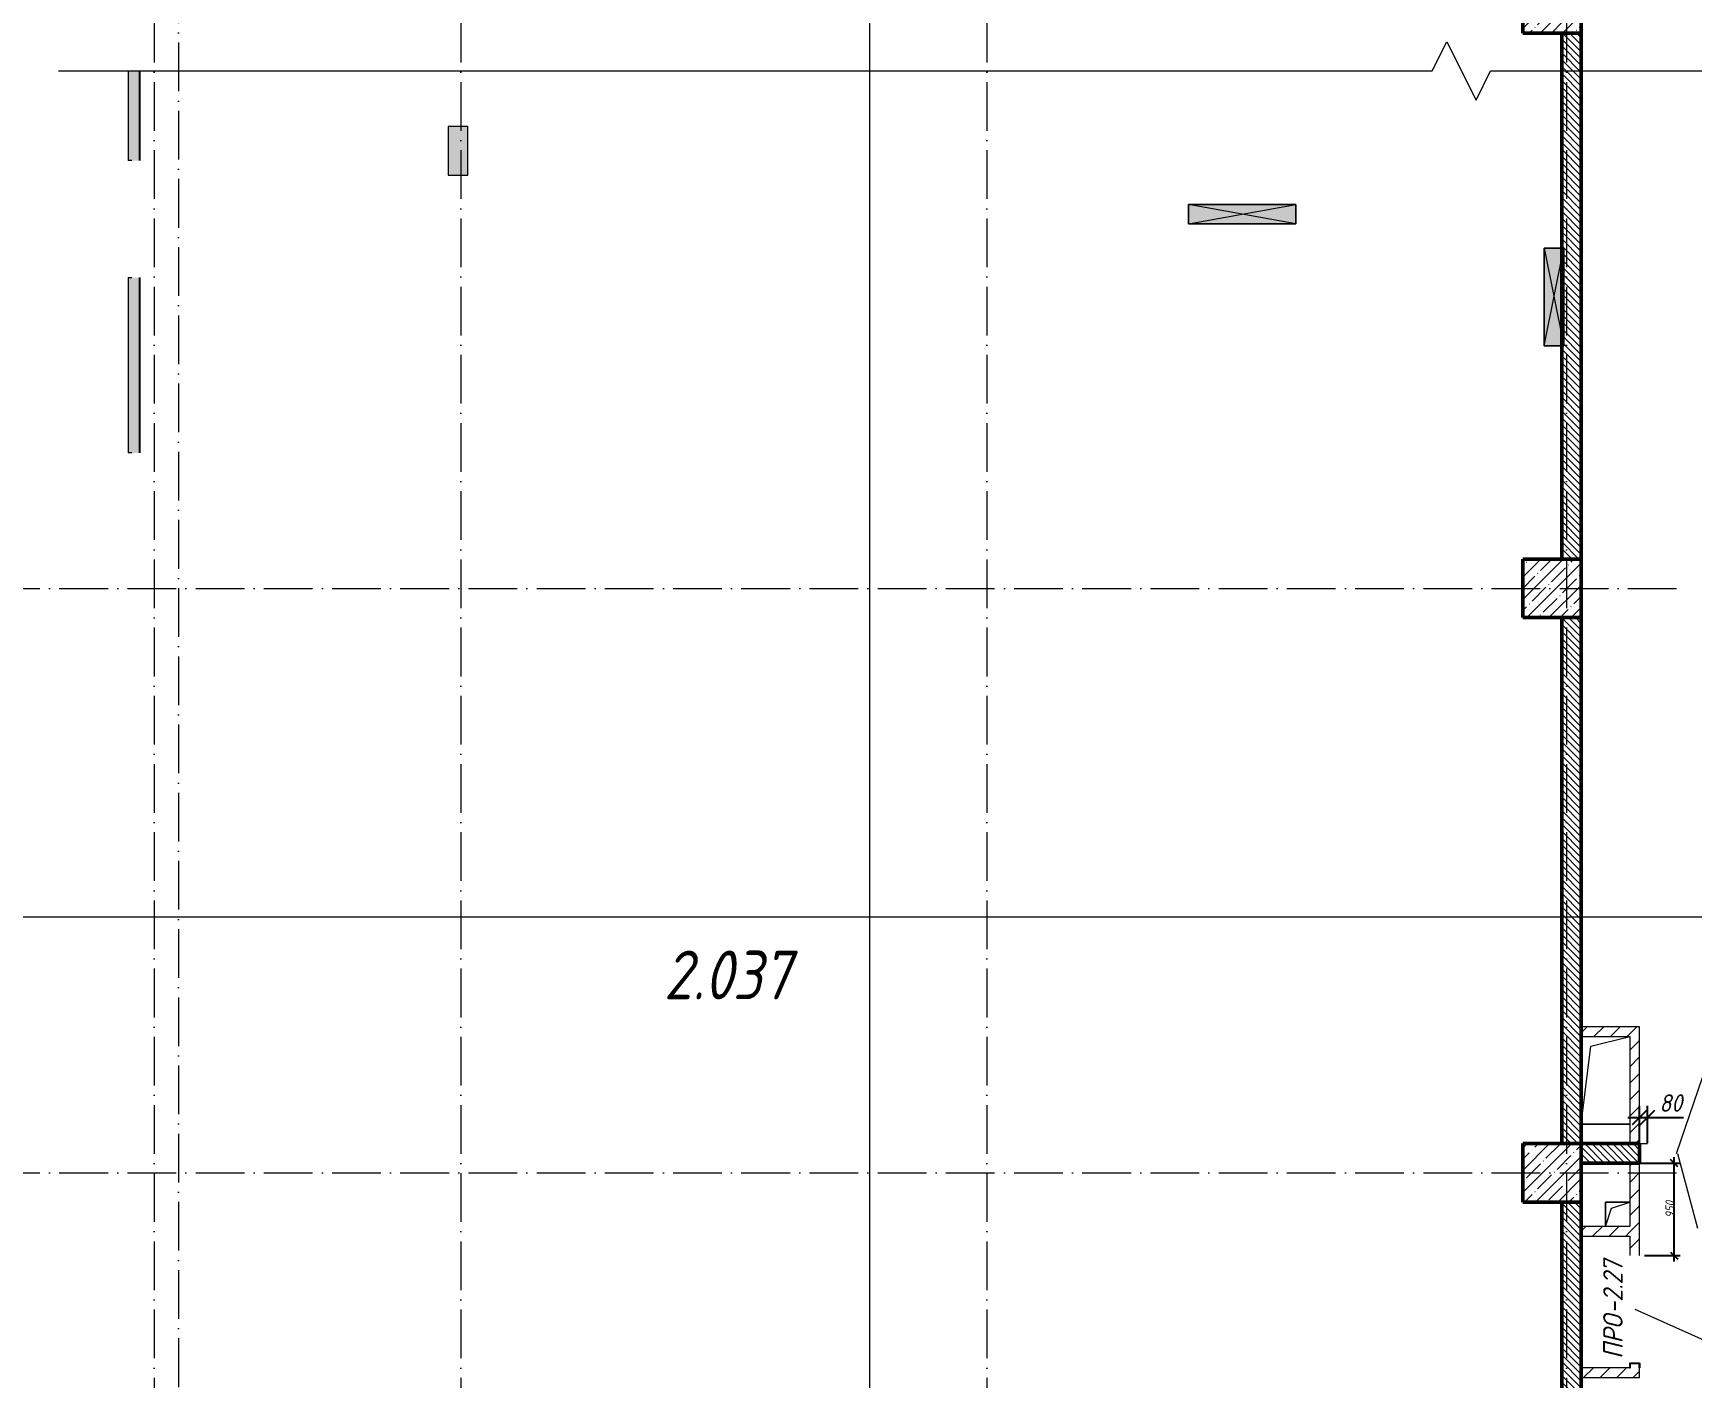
# Model space of a CAD drawing. Header units: millimetres. Extents: x -401725 to 250493, y 305116 to 802890.
# Drawn here: x 57700 to 74727, y 333120 to 346924 of the extents above; entities that cross this region are included whole.
import ezdxf

# ---------------------------------------------------------------- set-up
doc = ezdxf.new("R2010")
doc.units = ezdxf.units.MM
doc.linetypes.add('50_200_ШТРИХ_1Т_ш5_п1_п1_', pattern=[700, 500, -100, 0, -100])
for name, color, linetype, lineweight in [('A-____-____-DIMS', 7, 'Continuous', 9), ('A-DETL-GENF-OTLN', 7, 'Continuous', 9), ('A-FLOR-____-OTLN', 7, 'Continuous', 9), ('A-GENM-____-IDEN', 7, 'Continuous', 9), ('A-GENM-____-MCUT', 7, 'Continuous', 25), ('A-GENM-____-OTLN', 7, 'Continuous', 9), ('A-GENM-____-OTLN-1', 7, 'Continuous', 25), ('A-GLAZ-____-IDEN', 7, 'Continuous', 9), ('A-GLAZ-____-OTLN', 7, 'Continuous', 9), ('A-WALL-____-MCUT-2', 7, 'Continuous', 50), ('A-WALL-____-PATT-1', 7, 'Continuous', 9), ('A-WALL-FNSH-MCUT-1', 7, 'Continuous', 9), ('I-WALL-____-OTLN', 7, 'Continuous', 9), ('S-COLS-____-MCUT', 7, 'Continuous', 50), ('S-COLS-____-OTLN', 7, 'Continuous', 9), ('S-GRID-____-OTLN-1', 7, '50_200_ШТРИХ_1Т_ш5_п1_п1_', 9), ('Марки помещений', 7, 'Continuous', 9)]:
    doc.layers.add(name, color=color, linetype=linetype, lineweight=lineweight)
doc.layers.add('A-GLAZ-____-OTLN-1', color=7, linetype='Continuous', lineweight=9, true_color=0xc0c0c0)
doc.layers.add('G-____-____-SYMB-1', color=9, linetype='Continuous', lineweight=9, true_color=0x808080)
doc.styles.add('ISOCPEUR_I_10', font='isocpeui.ttf', dxfattribs={"width": 0.9, "height": 180})
doc.styles.add('ISOCPEUR_I_3', font='isocpeui.ttf', dxfattribs={"width": 0.85, "height": 2.2})
doc.styles.add('ISOCPEUR_I_7', font='isocpeui.ttf', dxfattribs={"width": 0.9, "height": 90})
doc.styles.add('ISOCPEUR_I_9', font='isocpeui.ttf', dxfattribs={"width": 0.9, "height": 250})
doc.dimstyles.new('ISO-1_8_0_9К_СРЕДНИЙ_Кладочные_2', dxfattribs={"dimscale": 304.8, "dimtxt": 89.638306, "dimasz": 0.246063, "dimexe": 0.19685, "dimexo": 0, "dimgap": 0, "dimtad": 1, "dimdec": 3, "dimrnd": 0.001, "dimdsep": 46, "dimtxsty": 'ISOCPEUR_I_7', "dimblk1": 'OBLIQUE', "dimblk2": 'OBLIQUE', "dimsah": 1, "dimcen": 0.09, "dimdle": 0.19685, "dimazin": 0, "dimtfac": 1, "dimtdec": 4, "dimtix": 1, "dimtmove": 1, "dimatfit": 3, "dimfxl": 1, "dimtvp": 1, "dimtolj": 1, "dimtzin": 0, "dimarcsym": 2})
doc.dimstyles.new('ISO-1_8_0_9К_СРЕДНИЙ_Кладочные_3', dxfattribs={"dimscale": 304.8, "dimtxt": 179.276612, "dimasz": 0.492126, "dimexe": 0.393701, "dimexo": 0, "dimgap": 0, "dimtad": 1, "dimdec": 3, "dimrnd": 0.001, "dimdsep": 46, "dimtxsty": 'ISOCPEUR_I_10', "dimblk1": 'OBLIQUE', "dimblk2": 'OBLIQUE', "dimsah": 1, "dimcen": 0.09, "dimdle": 0.393701, "dimazin": 0, "dimtfac": 1, "dimtdec": 4, "dimtix": 1, "dimtmove": 0, "dimatfit": 3, "dimfxl": 1, "dimtvp": 1, "dimtolj": 1, "dimtzin": 0, "dimarcsym": 2})
pattern_1 = [(135, (-15659.08, 310542.9), (-35.35534, -35.35534), [])]
pattern_2 = [(45, (-15659.08, 310542.9), (-84.85281, 84.85281), [])]

# ---------------------------------------------------------------- blocks, each defined once
blk = doc.blocks.new('BSC_Колонна _Прямоугольная - 600х600-26981669-АР1_План отверстий 2 этажа в осях 1-64_А-ГГ')
at = {"layer": 'S-COLS-____-OTLN'}
h = blk.add_hatch(dxfattribs=at)
h.set_pattern_fill('FP_41', color=256, style=0, pattern_type=2)
h.set_pattern_definition([(45, (-88950, -36681.04), (-114.04925, 114.04925), []), (45, (-88835.95, -36681.04), (-114.04925, 114.04925), [201.613, -40.323, 3.353, -36.97])])
h.paths.add_polyline_path([(-300, -300), (300, -300), (300, 300), (-300, 300)], flags=0)
at = {"layer": 'S-COLS-____-MCUT'}
for p, q in [((300, 300), (-300, 300)), ((-300, 300), (-300, -300)), ((300, -300), (300, 300)), ((-300, -300), (300, -300))]:
    blk.add_line(p, q, dxfattribs=at)
blk = doc.blocks.new('BSC_Колонна _Прямоугольная - 600х600-V13-АР1_План отверстий 2 этажа в осях 1-64_А-ГГ')
at = {"layer": 'S-COLS-____-OTLN'}
h = blk.add_hatch(dxfattribs=at)
h.set_pattern_fill('FP_42', color=256, style=0, pattern_type=2)
h.set_pattern_definition([(45, (-88950, -30681.04), (-114.04925, 114.04925), []), (45, (-88835.95, -30681.04), (-114.04925, 114.04925), [201.613, -40.323, 3.353, -36.97])])
h.paths.add_polyline_path([(-300, -300), (300, -300), (300, 300), (-300, 300)], flags=0)
at = {"layer": 'S-COLS-____-MCUT'}
for p, q in [((300, 300), (-300, 300)), ((-300, 300), (-300, -300)), ((300, -300), (300, 300)), ((-300, -300), (300, -300))]:
    blk.add_line(p, q, dxfattribs=at)
blk = doc.blocks.new('BSC_Колонна _Прямоугольная - 600х600-V14-АР1_План отверстий 2 этажа в осях 1-64_А-ГГ')
at = {"layer": 'S-COLS-____-OTLN'}
h = blk.add_hatch(dxfattribs=at)
h.set_pattern_fill('FP_43', color=256, style=0, pattern_type=2)
h.set_pattern_definition([(45, (-88950, -24681.04), (-114.04925, 114.04925), []), (45, (-88835.95, -24681.04), (-114.04925, 114.04925), [201.613, -40.323, 3.353, -36.97])])
h.paths.add_polyline_path([(-300, -300), (300, -300), (300, 300), (-300, 300), (-300, 135)], flags=0)
at = {"layer": 'S-COLS-____-MCUT'}
for p, q in [((300, 300), (-300, 300)), ((-300, 300), (-300, -300)), ((300, -300), (300, 300)), ((-300, -300), (300, -300))]:
    blk.add_line(p, q, dxfattribs=at)
blk = doc.blocks.new('AR_Отверстие Ниша - Лючок-32401976-АР1_План отверстий 2 этажа в осях 1-64_А-ГГ')
at = {"layer": 'A-GLAZ-____-OTLN'}
blk.add_hatch(color=256, dxfattribs=at).paths.add_polyline_path([(250, -100), (250, 100), (-250, 100), (-250, -100)], flags=0)
for p, q in [((250, 100), (-250, 100)), ((-250, 100), (-250, -100)), ((250, -100), (250, 100)), ((-250, -100), (250, -100))]:
    blk.add_line(p, q, dxfattribs=at)
blk = doc.blocks.new('AR_Отверстие прямоугольное _в плите_ - AR_Отверстие прямоугольное _в плите_-30552785-АР1_План отверстий 2 этажа в осях 1-64_А-ГГ')
at = {"layer": 'A-GENM-____-OTLN'}
for p, q in [((-250, -450), (-150, 350)), ((-150, 350), (250, 450)), ((-250, -450), (250, -450))]:
    blk.add_line(p, q, dxfattribs=at)
blk = doc.blocks.new('AR_Отверстие прямоугольное _в плите_ - AR_Отверстие прямоугольное _в плите_-V176-АР1_План отверстий 2 этажа в осях 1-64_А-ГГ')
at = {"layer": 'A-GENM-____-OTLN'}
for p, q in [((125, 125), (-125, 125)), ((-125, 125), (-125, -125)), ((-125, -125), (-63, 63)), ((-63, 63), (125, 125))]:
    blk.add_line(p, q, dxfattribs=at)
blk = doc.blocks.new('Отлив_СКБ - Отлив витража_120_НВФ-V197-АР1_План отверстий 2 этажа в осях 1-64_А-ГГ')
at = {"layer": 'A-GLAZ-____-OTLN-1'}
for points in [[(0, 2), (920, 2), (920, 120), (0, 120), (0, 63)], [(0, 0), (920, 0), (920, 2), (0, 2)]]:
    blk.add_hatch(color=256, dxfattribs=at).paths.add_polyline_path(points, flags=0)
at = {"layer": 'A-GLAZ-____-OTLN'}
for p, q in [((0, 83), (0, 120)), ((920, 120), (0, 120)), ((0, 2), (920, 2)), ((920, 0), (0, 0))]:
    blk.add_line(p, q, dxfattribs=at)
blk = doc.blocks.new('Отлив_СКБ - Отлив витража_120_НВФ-31885689-АР1_План отверстий 2 этажа в осях 1-64_А-ГГ')
at = {"layer": 'A-GLAZ-____-OTLN-1'}
for points in [[(1800, 2), (1800, 120), (0, 120), (0, 2), (1103, 2)], [(1103, 0), (1800, 0), (1800, 2), (0, 2), (0, 0)]]:
    blk.add_hatch(color=256, dxfattribs=at).paths.add_polyline_path(points, flags=0)
at = {"layer": 'A-GLAZ-____-OTLN'}
for p, q in [((0, 83), (0, 120)), ((1800, 120), (0, 120)), ((0, 2), (1800, 2)), ((1800, 120), (1800, 83)), ((1800, 0), (0, 0))]:
    blk.add_line(p, q, dxfattribs=at)
blk = doc.blocks.new('AR_Отверстие прямоугольное _в стене__БезПР - AR_Отверстие прямоугольное _в стене__БезПР-36789323-АР1_План отверстий 2 этажа в осях 1-64_А-ГГ')
at = {"layer": 'A-GLAZ-____-OTLN'}
blk.add_hatch(color=256, dxfattribs=at).paths.add_polyline_path([(-500, -100), (500, -100), (500, 100), (-500, 100)], flags=0)
at = {"layer": 'A-DETL-GENF-OTLN'}
for p, q in [((-500, -100), (-500, 100)), ((-500, 100), (500, 100)), ((500, 100), (-500, -100)), ((-500, 100), (500, -100)), ((500, 100), (-500, 100)), ((-500, 100), (-500, -100)), ((500, 100), (500, -100)), ((500, -100), (500, 100)), ((500, -100), (-500, -100)), ((-500, -100), (500, -100))]:
    blk.add_line(p, q, dxfattribs=at)
at = {"layer": 'A-GLAZ-____-OTLN'}
blk.add_line((500, 100), (-500, 100), dxfattribs=at)
blk = doc.blocks.new('AR_Отверстие прямоугольное _в стене__БезПР - AR_Отверстие прямоугольное _в стене__БезПР-36789527-АР1_План отверстий 2 этажа в осях 1-64_А-ГГ')
at = {"layer": 'A-GLAZ-____-OTLN'}
blk.add_hatch(color=256, dxfattribs=at).paths.add_polyline_path([(-550, 100), (-550, -100), (550, -100), (550, 100)], flags=0)
at = {"layer": 'A-DETL-GENF-OTLN'}
for p, q in [((-550, -100), (-550, 100)), ((-550, 100), (550, 100)), ((550, 100), (-550, -100)), ((-550, 100), (550, -100)), ((550, 100), (-550, 100)), ((-550, 100), (-550, -100)), ((550, 100), (550, -100)), ((550, -100), (550, 100)), ((550, -100), (-550, -100)), ((-550, -100), (550, -100))]:
    blk.add_line(p, q, dxfattribs=at)
at = {"layer": 'A-GLAZ-____-OTLN'}
blk.add_line((550, 100), (-550, 100), dxfattribs=at)
blk = doc.blocks.new('154_Фахверк_СКБ_Швеллер - Тип_100_3960_зеркало-V199-АР1_План отверстий 2 этажа в осях 1-64_А-ГГ')
at = {"layer": 'A-GENM-____-MCUT'}
for p, q in [((175, 50), (125, 50)), ((128, 47), (175, 47)), ((128, -47), (128, 47)), ((175, 47), (175, 50)), ((125, -50), (175, -50)), ((175, -47), (128, -47)), ((175, -50), (175, -47))]:
    blk.add_line(p, q, dxfattribs=at)
blk = doc.blocks.new('DET_L_Линия разрыва - М100-27490010-АР1_План отверстий 2 этажа в осях 1-64_А-ГГ')
at = {"layer": 'A-DETL-GENF-OTLN'}
for p, q in [((14250, 300), (14100, 0)), ((14550, -300), (14250, 300)), ((14100, 0), (0, 0)), ((14700, 0), (14550, -300)), ((28800, 0), (14700, 0))]:
    blk.add_line(p, q, dxfattribs=at)
blk = doc.blocks.new('_Oblique')
at = {"color": 0, "linetype": 'ByBlock', "lineweight": -2}
blk.add_line((-0.5, -0.5), (0.5, 0.5), dxfattribs=at)
blk = doc.blocks.new('*D9271')
at = {"layer": 'A-____-____-DIMS', "color": 0, "lineweight": -2, "transparency": 16777216}
for p, q in [((74191, 335324), (74606, 335324)), ((74546, 334314), (74546, 335384)), ((74241, 334374), (74606, 334374))]:
    blk.add_line(p, q, dxfattribs=at)
at = {"layer": 'Defpoints', "color": 0, "transparency": 16777216}
for p in [(74191, 335324), (74546, 335324), (74241, 334374)]:
    blk.add_point(p, dxfattribs=at)
at = {"layer": 'A-____-____-DIMS', "color": 0, "lineweight": -2, "transparency": 16777216, "xscale": 75, "yscale": 75, "zscale": 75}
for p, rotation in [((74546, 335324), 90), ((74546, 334374), 270)]:
    blk.add_blockref('_Oblique', p, dxfattribs=dict(at, rotation=rotation))
at = {"layer": 'A-____-____-DIMS', "color": 0, "transparency": 16777216, "insert": (74501, 334849), "char_height": 90, "width": 409.58, "attachment_point": 5, "rotation": 90, "style": 'ISOCPEUR_I_7'}
blk.add_mtext('\\A1;950', dxfattribs=at)
blk = doc.blocks.new('*D9223')
at = {"layer": 'A-____-____-DIMS', "color": 0, "lineweight": -2, "transparency": 16777216}
for p, q in [((74071, 335791), (74271, 335791)), ((74191, 335524), (74191, 335911)), ((74271, 335530), (74271, 335911)), ((74271, 335791), (74640, 335791))]:
    blk.add_line(p, q, dxfattribs=at)
at = {"layer": 'Defpoints', "color": 0, "transparency": 16777216}
for p in [(74271, 335791), (74191, 335524), (74271, 335530)]:
    blk.add_point(p, dxfattribs=at)
at = {"layer": 'A-____-____-DIMS', "color": 0, "lineweight": -2, "transparency": 16777216, "xscale": 150, "yscale": 150, "zscale": 150, "rotation": 180}
blk.add_blockref('_Oblique', (74191, 335791), dxfattribs=at)
at = {"layer": 'A-____-____-DIMS', "color": 0, "lineweight": -2, "transparency": 16777216, "xscale": 150, "yscale": 150, "zscale": 150}
blk.add_blockref('_Oblique', (74271, 335791), dxfattribs=at)
at = {"layer": 'A-____-____-DIMS', "color": 0, "transparency": 16777216, "insert": (74394, 336031), "char_height": 180, "width": 273.05, "attachment_point": 1, "line_spacing_factor": 1.149209, "style": 'ISOCPEUR_I_10'}
blk.add_mtext('\\A1;80', dxfattribs=at)

msp = doc.modelspace()

# ---------------------------------------------------------------- hatches: boundary and pattern name
at = {"layer": 'A-WALL-____-PATT-1'}
h = msp.add_hatch(dxfattribs=at)
h.set_pattern_fill('FP_6', color=256, style=0, pattern_type=2)
h.set_pattern_definition(pattern_1)
h.paths.add_polyline_path([(73590.9187, 341523.9433), (73590.9187, 346923.9433), (73390.9187, 346923.9433), (73390.9187, 341523.9433)], flags=0)
h = msp.add_hatch(dxfattribs=at)
h.set_pattern_fill('FP_6', color=256, style=0, pattern_type=2)
h.set_pattern_definition(pattern_1)
h.paths.add_polyline_path([(73590.9187, 335523.9433), (73590.9187, 340923.9433), (73390.9187, 340923.9433), (73390.9187, 335523.9433)], flags=0)
h = msp.add_hatch(dxfattribs=at)
h.set_pattern_fill('FP_4', color=256, style=0, pattern_type=2)
h.set_pattern_definition(pattern_2)
h.paths.add_polyline_path([(74090.9187, 336623.9433), (74190.9187, 336623.9433), (74190.9187, 336723.9433), (73590.9187, 336723.9433), (73590.9187, 336623.9433)], flags=0)
h = msp.add_hatch(dxfattribs=at)
h.set_pattern_fill('FP_4', color=256, style=0, pattern_type=2)
h.set_pattern_definition(pattern_2)
h.paths.add_polyline_path([(74190.9187, 335523.9433), (74190.9187, 336623.9433), (74090.9187, 336623.9433), (74090.9187, 335523.9433)], flags=0)
h = msp.add_hatch(dxfattribs=at)
h.set_pattern_fill('FP_6', color=256, style=0, pattern_type=2)
h.set_pattern_definition(pattern_1)
h.paths.add_polyline_path([(74190.9187, 335323.9433), (74190.9187, 335523.9433), (73590.9187, 335523.9433), (73590.9187, 335323.9433)], flags=0)
h = msp.add_hatch(dxfattribs=at)
h.set_pattern_fill('FP_4', color=256, style=0, pattern_type=2)
h.set_pattern_definition(pattern_2)
h.paths.add_polyline_path([(74093.9187, 333223.9433), (74187.9187, 333223.9433), (74187.4372, 333270.9433), (74093.9187, 333270.9433)], flags=0)
h.paths.add_polyline_path([(74090.9187, 334373.9433), (74190.9187, 334373.9433), (74190.9187, 335323.9433), (74090.9187, 335323.9433), (74090.9187, 334573.9433)], flags=0)
h = msp.add_hatch(dxfattribs=at)
h.set_pattern_fill('FP_6', color=256, style=0, pattern_type=2)
h.set_pattern_definition(pattern_1)
h.paths.add_polyline_path([(73590.9187, 329523.9433), (73590.9187, 334923.9433), (73390.9187, 334923.9433), (73390.9187, 329523.9433)], flags=0)
h = msp.add_hatch(dxfattribs=at)
h.set_pattern_fill('FP_4', color=256, style=0, pattern_type=2)
h.set_pattern_definition(pattern_2)
h.paths.add_polyline_path([(74090.9187, 334573.9433), (74090.9187, 334673.9433), (73590.9187, 334673.9433), (73590.9187, 334573.9433)], flags=0)
h = msp.add_hatch(dxfattribs=at)
h.set_pattern_fill('FP_4', color=256, style=0, pattern_type=2)
h.set_pattern_definition(pattern_2)
h.paths.add_polyline_path([(74190.9187, 333123.9433), (74190.9187, 333223.9433), (73590.9187, 333223.9433), (73590.9187, 333123.9433), (74093.9187, 333123.9433)], flags=0)

# ---------------------------------------------------------------- linework, layer by layer
at = {"layer": 'A-FLOR-____-OTLN'}
for p, q in [((74090.9187, 335723.9433), (73590.9187, 335723.9433)), ((73840.9187, 334923.9433), (74090.9187, 334923.9433)), ((73840.9187, 334673.9433), (73840.9187, 334923.9433))]:
    msp.add_line(p, q, dxfattribs=at)
at = {"layer": 'A-GENM-____-IDEN'}
msp.add_line((74579.0465, 335423.9433), (74786.3727, 334655.79), dxfattribs=at)
at = {"layer": 'A-GLAZ-____-IDEN'}
for p, q in [((74570.9187, 335423.9433), (74839.4268, 336213.0739)), ((74140.9187, 333823.9433), (74854.9952, 333505.6421))]:
    msp.add_line(p, q, dxfattribs=at)
at = {"layer": 'A-WALL-____-MCUT-2'}
for p, q in [((73390.9187, 346923.9433), (73390.9187, 341523.9433)), ((73590.9187, 341523.9433), (73590.9187, 346923.9433)), ((73390.9187, 340923.9433), (73390.9187, 335523.9433)), ((73590.9187, 335523.9433), (73590.9187, 340923.9433)), ((74190.9187, 335523.9433), (73590.9187, 335523.9433)), ((74190.9187, 335323.9433), (74190.9187, 335523.9433)), ((73590.9187, 335323.9433), (74190.9187, 335323.9433)), ((73390.9187, 334923.9433), (73390.9187, 329523.9433)), ((73590.9187, 329523.9433), (73590.9187, 334923.9433))]:
    msp.add_line(p, q, dxfattribs=at)
at = {"layer": 'A-WALL-FNSH-MCUT-1'}
for p, q in [((74190.9187, 336723.9433), (73590.9187, 336723.9433)), ((73590.9187, 336723.9433), (73590.9187, 336623.9433)), ((73590.9187, 336623.9433), (74090.9187, 336623.9433)), ((74090.9187, 336623.9433), (74090.9187, 335523.9433)), ((74190.9187, 335523.9433), (74190.9187, 336723.9433)), ((74090.9187, 335523.9433), (74190.9187, 335523.9433)), ((74090.9187, 335323.9433), (74090.9187, 334673.9433)), ((74190.9187, 334373.9433), (74190.9187, 335323.9433)), ((74090.9187, 334673.9433), (73590.9187, 334673.9433)), ((73590.9187, 334673.9433), (73590.9187, 334573.9433)), ((73590.9187, 334573.9433), (74090.9187, 334573.9433)), ((74090.9187, 334573.9433), (74090.9187, 334373.9433)), ((74090.9187, 333223.9433), (73590.9187, 333223.9433)), ((73590.9187, 333223.9433), (73590.9187, 333123.9433)), ((74190.9187, 333123.9433), (74190.9187, 333223.9433)), ((73590.9187, 333123.9433), (74190.9187, 333123.9433))]:
    msp.add_line(p, q, dxfattribs=at)
at = {"layer": 'G-____-____-SYMB-1'}
for p, q in [((66283.9165, 355949.2275), (66283.9165, 305754.4434)), ((-20585.1016, 337853.9433), (88489.9911, 337853.9433))]:
    msp.add_line(p, q, dxfattribs=at)
at = {"layer": 'I-WALL-____-OTLN'}
for p, q in [((74190.9187, 335523.9433), (74270.9187, 335523.9433)), ((74270.9187, 335323.9433), (74190.9187, 335323.9433))]:
    msp.add_line(p, q, dxfattribs=at)
at = {"layer": 'S-GRID-____-OTLN-1'}
for p, q in [((58940.9187, 360423.8609), (58940.9187, 321873.9433)), ((62090.9187, 360423.8609), (62090.9187, 319112.8009)), ((67490.9187, 360423.8609), (67490.9187, 322365.6356)), ((73440.9187, 360423.8609), (73440.9187, 306060.2949)), ((59190.9187, 360129.0144), (59190.9187, 321873.9433)), ((51667.6891, 341223.9433), (74659.706, 341223.9433)), ((51667.6891, 335223.9433), (74659.706, 335223.9433))]:
    msp.add_line(p, q, dxfattribs=at)

# ---------------------------------------------------------------- block references
at = {"layer": 'A-DETL-GENF-OTLN', "rotation": 180}
msp.add_blockref('DET_L_Линия разрыва - М100-27490010-АР1_План отверстий 2 этажа в осях 1-64_А-ГГ', (86761.4337, 346535.6916), dxfattribs=at)
at = {"layer": 'A-GENM-____-OTLN'}
for name, p in [('AR_Отверстие прямоугольное _в плите_ - AR_Отверстие прямоугольное _в плите_-30552785-АР1_План отверстий 2 этажа в осях 1-64_А-ГГ', (73840.9187, 336173.9433)), ('AR_Отверстие прямоугольное _в плите_ - AR_Отверстие прямоугольное _в плите_-V176-АР1_План отверстий 2 этажа в осях 1-64_А-ГГ', (73965.9187, 334798.9433))]:
    msp.add_blockref(name, p, dxfattribs=at)
at = {"layer": 'A-GENM-____-OTLN-1', "rotation": 269.9999999999996}
msp.add_blockref('154_Фахверк_СКБ_Швеллер - Тип_100_3960_зеркало-V199-АР1_План отверстий 2 этажа в осях 1-64_А-ГГ', (74140.9187, 333398.9433), dxfattribs=at)
at = {"layer": 'A-GLAZ-____-OTLN'}
for name, p, rotation in [('Отлив_СКБ - Отлив витража_120_НВФ-V197-АР1_План отверстий 2 этажа в осях 1-64_А-ГГ', (58794.4337, 345615.553), 90), ('AR_Отверстие Ниша - Лючок-32401976-АР1_План отверстий 2 этажа в осях 1-64_А-ГГ', (62061.4337, 345715.553), 269.9999999999999), ('AR_Отверстие прямоугольное _в стене__БезПР - AR_Отверстие прямоугольное _в стене__БезПР-36789527-АР1_План отверстий 2 этажа в осях 1-64_А-ГГ', (70111.4337, 345065.553), 180), ('AR_Отверстие прямоугольное _в стене__БезПР - AR_Отверстие прямоугольное _в стене__БезПР-36789323-АР1_План отверстий 2 этажа в осях 1-64_А-ГГ', (73311.4337, 344215.553), 90), ('Отлив_СКБ - Отлив витража_120_НВФ-31885689-АР1_План отверстий 2 этажа в осях 1-64_А-ГГ', (58794.4337, 342615.553), 90)]:
    msp.add_blockref(name, p, dxfattribs=dict(at, rotation=rotation))
at = {"layer": 'S-COLS-____-OTLN'}
for name, p in [('BSC_Колонна _Прямоугольная - 600х600-26981669-АР1_План отверстий 2 этажа в осях 1-64_А-ГГ', (73290.9187, 347223.9433)), ('BSC_Колонна _Прямоугольная - 600х600-V13-АР1_План отверстий 2 этажа в осях 1-64_А-ГГ', (73290.9187, 341223.9433)), ('BSC_Колонна _Прямоугольная - 600х600-V14-АР1_План отверстий 2 этажа в осях 1-64_А-ГГ', (73290.9187, 335223.9433))]:
    msp.add_blockref(name, p, dxfattribs=at)

# ---------------------------------------------------------------- texts
at = {"layer": 'A-GENM-____-IDEN', "char_height": 200, "attachment_point": 1, "rotation": 90, "style": 'ISOCPEUR_I_9'}
for s, insert, width in [('-2.27', (73816.8601, 333779.0483), 707.088375), ('ПРО', (73816.8601, 333314.7046), 562.784625)]:
    msp.add_mtext(s, dxfattribs=dict(at, insert=insert, width=width))
at = {"layer": 'Марки помещений', "insert": (64174.1163, 337505.705), "char_height": 500, "width": 785.65375, "attachment_point": 1, "style": 'ISOCPEUR_I_3'}
msp.add_mtext('2.037', dxfattribs=at)

# ---------------------------------------------------------------- dimensions: what is measured, and where the dimension line sits
at = {"layer": 'A-____-____-DIMS'}
dim = msp.add_linear_dim(base=(74270.9187, 335790.7645), p1=(74190.9187, 335523.9433), p2=(74270.9187, 335529.9433), dimstyle='ISO-1_8_0_9К_СРЕДНИЙ_Кладочные_3', override={"dimpost": '<>', "dimfxl": 80.224685}, dxfattribs=at)
dim.commit()
dim.dimension.update_dxf_attribs({"geometry": '*D9223', "text_midpoint": (74530.6369, 335790.7645), "dimtype": 160})
dim = msp.add_linear_dim(base=(74546.053, 335323.9433), p1=(74240.9187, 334373.9433), p2=(74190.9187, 335323.9433), angle=90, dimstyle='ISO-1_8_0_9К_СРЕДНИЙ_Кладочные_2', override={"dimpost": '<>', "dimfxl": 951.314879}, dxfattribs=at)
dim.commit()
dim.dimension.update_dxf_attribs({"geometry": '*D9271', "text_midpoint": (74501.053, 334848.9433)})

doc.saveas('drawing.dxf')
